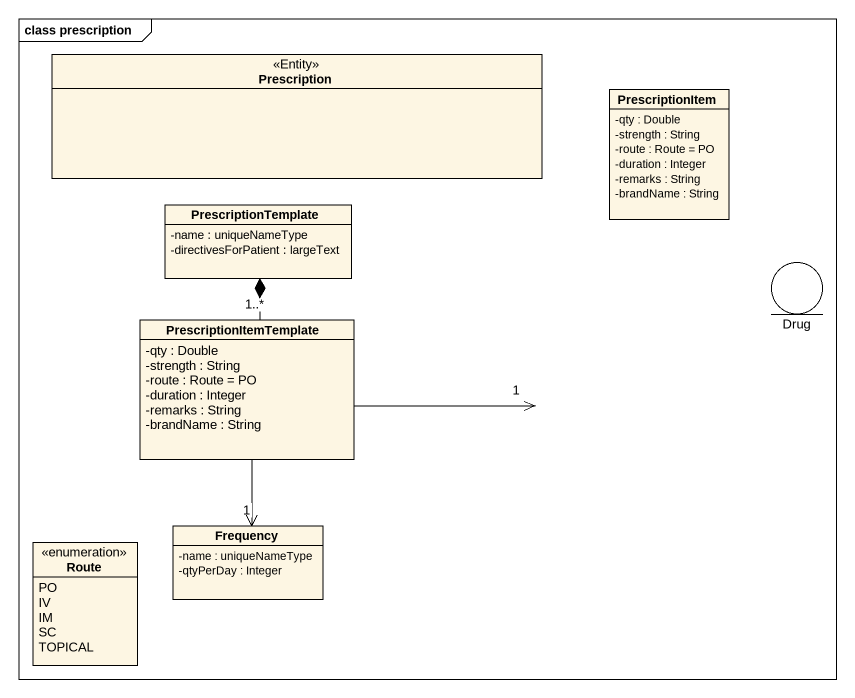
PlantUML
@startuml
mainframe class prescription
allowmixing
hide circle
hide empty members
skinparam classAttributeIconSize 0
class Prescription <<Entity>>
class PrescriptionItem {
  -qty : Double
  -strength : String
  -route : Route = PO
  -duration : Integer
  -remarks : String
  -brandName : String
}
class PrescriptionTemplate {
  -name : uniqueNameType
  -directivesForPatient : largeText
}
entity Drug
class PrescriptionItemTemplate {
  -qty : Double
  -strength : String
  -route : Route = PO
  -duration : Integer
  -remarks : String
  -brandName : String
}
class Frequency {
  -name : uniqueNameType
  -qtyPerDay : Integer
}
enum Route {
  PO
  IV
  IM
  SC
  TOPICAL
}
PrescriptionTemplate *-- "1..*" PrescriptionItemTemplate
PrescriptionItemTemplate -right-> "1" Drug
PrescriptionItemTemplate --> "1" Frequency
@enduml
